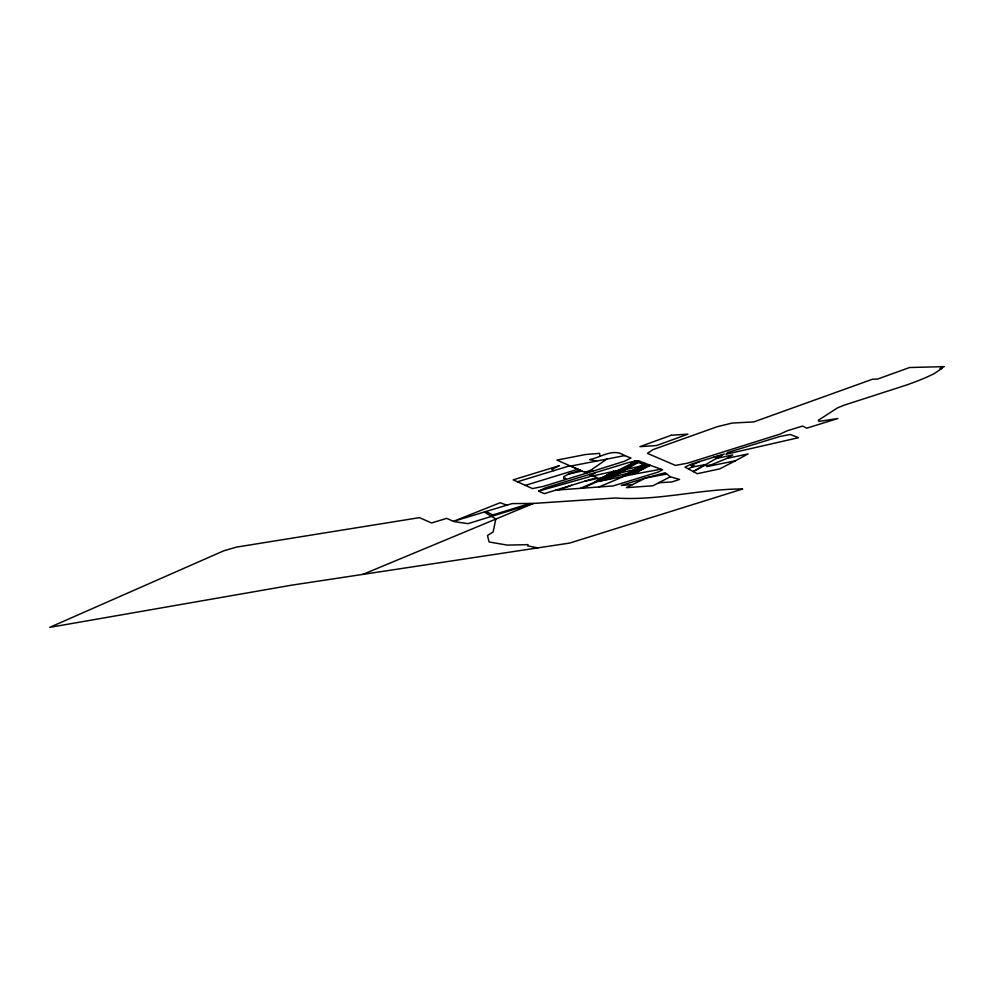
<?xml version="1.0" encoding="UTF-8"?>
<svg xmlns="http://www.w3.org/2000/svg" width="994" height="994" viewBox="0 0 994 994"><rect width="100%" height="100%" fill="white"/><g stroke="black" fill="none" stroke-linecap="round" stroke-linejoin="round"><path stroke-width="1.49" d="M599.991 456.37L599.618 453.363L585.541 454.507L556.938 460.098L586.622 473.132L624.543 461.228L630.942 457.998L624.605 455.6L606.762 459.104L586.622 473.132L543.022 486.464L532.436 488.576L513.19 479.841L559.274 465.714L551.769 469.404L553.745 470.659M595.493 472.535L589.02 476.884L538.512 491.135L545.619 487.743L629.227 462.347L638.347 460.769L650.362 465.304L632.37 474.498L596.611 481.866L582.583 488.166L555.658 490.154L544.364 493.633L538.698 491.222M555.658 490.154L596.984 477.48L591.48 475.194L589.877 476.3L592.573 475.654M726.9 458.408L748.047 453.91L735.436 460.781L706.833 466.621L726.9 458.408L732.764 454.941L716.115 458.495M688.233 468.833L691.861 467.118L705.305 464.583L693.253 471.578L724.266 453.985L691.625 463.999L685.04 467.105L697.241 473.703L719.755 468.882L735.436 460.781M595.095 481.941L613.646 471.255L595.095 481.941L580.508 488.315M616.678 470.734L598.4 481.27L610.055 478.661M609.546 478.959L639.602 461.638M622.642 476.35L645.205 463.353M645.864 465.329L640.633 468.336L608.316 475.554M580.235 470.274L568.543 474.076L581.962 471.032L569.91 465.714L517.352 481.804M569.512 473.554L563.784 476.66L563.623 478.574L565.4 478.064L565.748 479.518M670.329 476.785L652.884 485.78L626.419 487.656L645.64 477.965L665.247 472.746L670.329 476.785L679.548 479.419L671.969 481.941L658.798 482.736M618.492 470.162L632.718 462.881L640.335 461.514M691.861 467.118L694.297 465.962L691.016 465.453L699.813 461.489M649.355 465.851L650.474 465.354L662.6 469.789L658.239 472.063L612.987 485.967L582.583 488.166M598.661 487.11L624.965 475.915M362.86 574.383L533.43 503.436L615.423 497.982C657.978 501.125 700.037 488.849 742.655 488.998L569.773 543.047L292.062 585.106L49.7 627.376L223.687 550.825L236.423 547.122L419.48 517.638L431.57 522.981L446.654 518.359L453.96 521.577L468.037 523.639L533.43 503.436L512.109 503.598L453.438 521.353L500.206 502.716L506.89 505.213M558.864 489.918L571.674 485.246M530.001 503.473L492.788 514.967L486.215 511.612L484.476 512.146L495.844 518.955L493.123 531.927L487.495 535.493L489.085 541.978L507.288 545.11L528.038 544.637L527.69 545.88L537.866 547.88M525.192 485.42L577.912 469.255M712.996 457.439L721.731 455.339M593.083 475.865L628.332 468.137M615.572 471.367L622.406 469.839L632.905 463.8L638.521 462.545L646.336 465.503L635.638 471.665L602.053 479.158M614.59 471.939L645.255 465.093M614.068 472.237L625.723 469.64M637.104 468.025L648.759 465.416L635.7 472.945L624.046 475.542M608.837 475.244L620.504 472.647M634.495 469.528L646.15 466.919M606.228 476.747L617.895 474.15M631.873 471.032L643.54 468.435M603.619 478.263L615.274 475.654M629.264 472.535L640.919 469.938M601.01 479.767L612.664 477.157M626.655 474.039L638.31 471.442M584.807 481.22L603.122 477.306M584.696 472.262L591.157 470.324L593.629 470.808M570.693 466.062L606.762 459.104M632.718 462.881L631.041 463.192L634.893 460.831L638.347 460.769M632.37 474.498L660.935 469.18M666.514 474.088L645.64 477.965L621.312 485.395L632.42 484.625M703.653 465.54L710.064 465.291M624.605 455.6C613.161 447.71 601.221 457.327 589.691 459.588L596.512 461.079M589.43 474.349L591.48 475.194M727.732 452.506L726.005 454.258L798.493 437.695L790.242 434.477L779.644 436.528L727.732 452.506M941.865 368.401L934.099 373.682A72.649 8.859 -16 0 1 906.13 385.163L843.968 405.229L837.544 407.875L818.298 420.288L819.044 421.431L837.843 418.511L806.693 428.19L802.63 426.041L787.323 430.75L780.004 434.117L687.537 463.179L675.435 465.416L647.454 453.376L652.946 449.648L717.072 426.749L732.28 423.046L753.787 421.928L872.484 379.236L877.59 379.074L909.585 367.519L944.3 366.624L939.976 368.625L941.865 368.401M671.236 435.26L639.875 446.666L656.612 445.523L687.91 434.154L671.236 435.26"/></g></svg>
